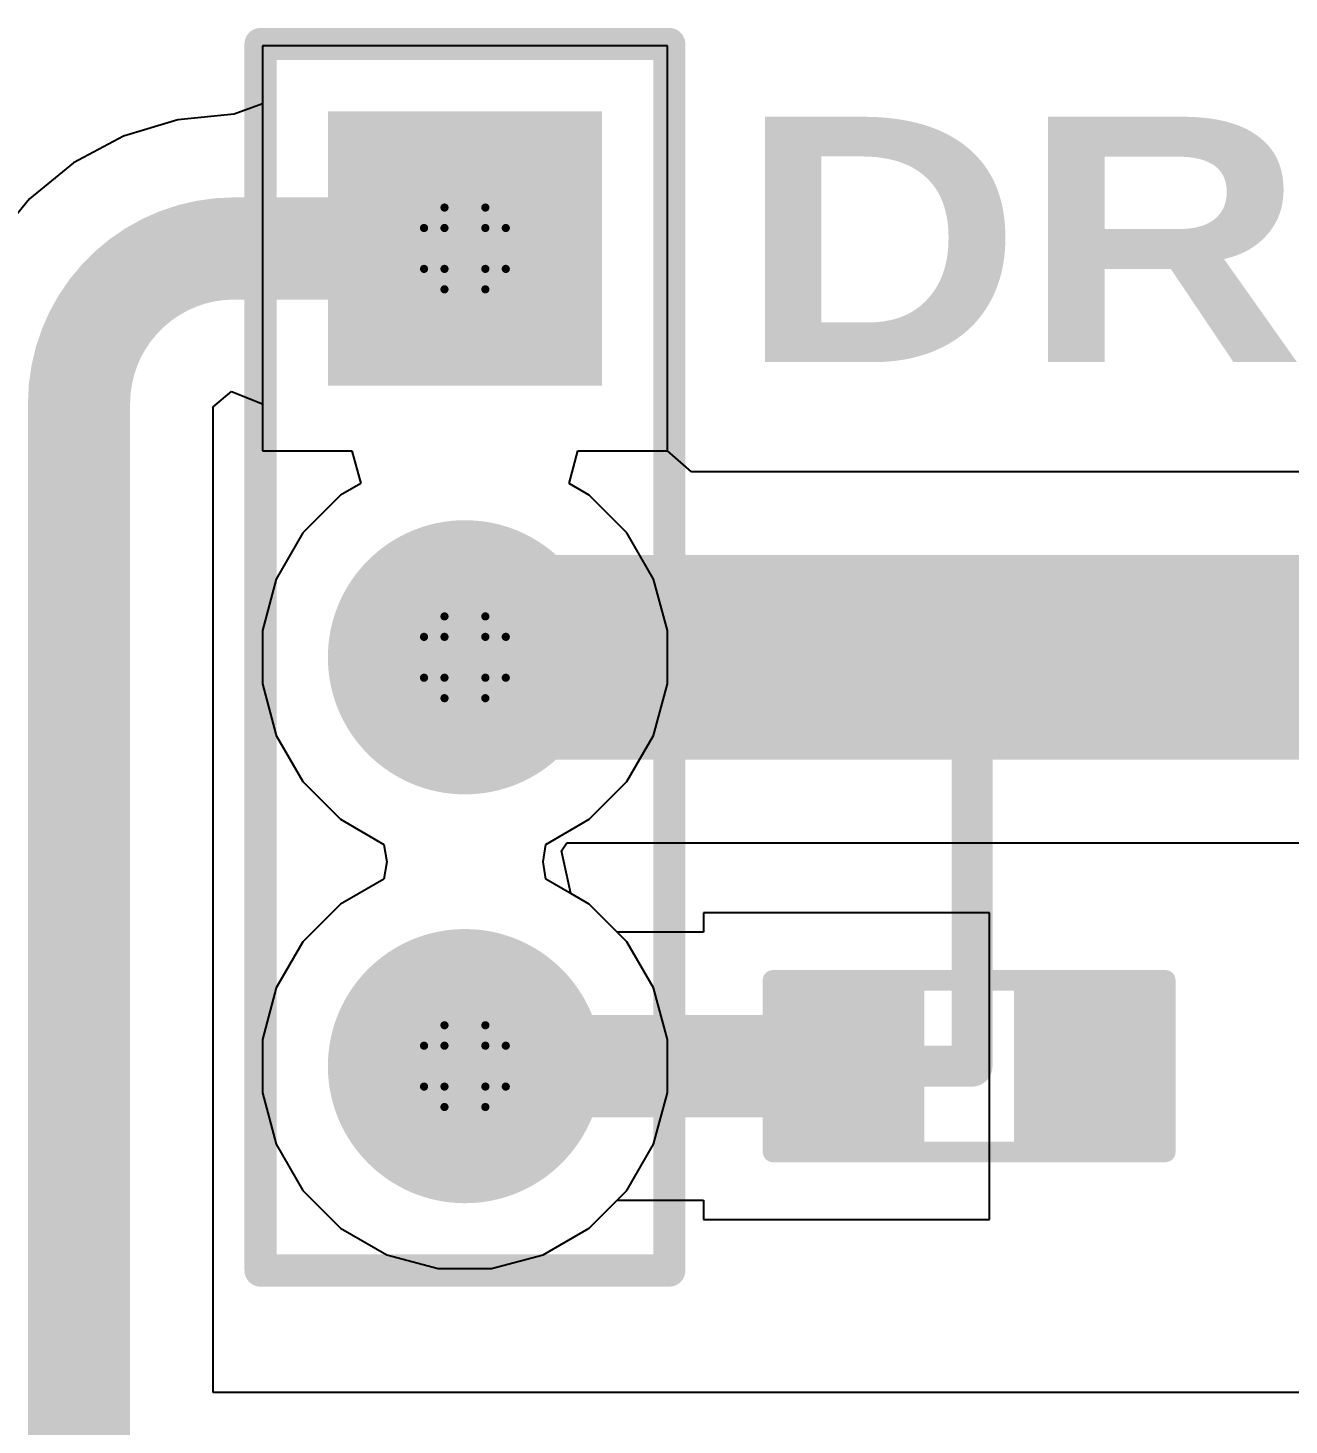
# Model space of a CAD drawing. Header units: inches. Extents: x 0 to 213, y 0 to 212.
# Drawn here: x 1.3803 to 1.6889, y 0.4495 to 0.7912 of the extents above; entities that cross this region are included whole.
import ezdxf

# ---------------------------------------------------------------- set-up
doc = ezdxf.new("R2010")
doc.units = ezdxf.units.IN
doc.header["$MEASUREMENT"] = 0
for name, color, linetype in [('Bottom Layer', 5, 'Continuous'), ('Bottom Overlay', 54, 'Continuous'), ('Bottom Paste', 16, 'Continuous'), ('Bottom Solder', 6, 'Continuous'), ('Drill Drawing', 1, 'Continuous'), ('Multi-Layer', 9, 'Continuous'), ('Pad Holes', 156, 'Continuous'), ('Top Layer', 1, 'Continuous'), ('Top Overlay', 2, 'Continuous'), ('Top Solder', 216, 'Continuous')]:
    doc.layers.add(name, color=color, linetype=linetype)
doc.styles.add('Arial Black_Bold', font='', dxfattribs={"height": 0.2})
doc.styles.get('Arial Black_Bold').set_extended_font_data('Arial Black', bold=True)

# ---------------------------------------------------------------- blocks, each defined once
blk = doc.blocks.new('R___0603_B_2')
at = {"layer": 'Bottom Layer'}
for points in [[(-0.045, -0.0175), (-0.045, 0.0175), (-0.015, 0.0175), (-0.015, -0.0175)], [(0.015, -0.0175), (0.015, 0.0175), (0.045, 0.0175), (0.045, -0.0175)]]:
    blk.add_hatch(color=5, dxfattribs=at).paths.add_polyline_path(points)
at = {"layer": 'Bottom Paste'}
for points in [[(-0.045, -0.0175), (-0.045, 0.0175), (-0.015, 0.0175), (-0.015, -0.0175)], [(0.015, -0.0175), (0.015, 0.0175), (0.045, 0.0175), (0.045, -0.0175)]]:
    blk.add_hatch(color=16, dxfattribs=at).paths.add_polyline_path(points)
at = {"layer": 'Bottom Solder'}
for points in [[(-0.049, -0.0215), (-0.049, 0.0215), (-0.011, 0.0215), (-0.011, -0.0215)], [(0.011, -0.0215), (0.011, 0.0215), (0.049, 0.0215), (0.049, -0.0215)]]:
    blk.add_hatch(color=6, dxfattribs=at).paths.add_polyline_path(points)
at = {"layer": 'Bottom Overlay'}
for points in [[(-0.048, 0.021, 0.005, 0.005, 0), (0.048, 0.021, 0.005, 0.005, 0)], [(-0.048, -0.021, 0.005, 0.005, 0), (-0.048, 0.021, 0.005, 0.005, 0)], [(0.048, -0.021, 0.005, 0.005, 0), (0.048, 0.021, 0.005, 0.005, 0)], [(-0.048, -0.021, 0.005, 0.005, 0), (0.048, -0.021, 0.005, 0.005, 0)]]:
    blk.add_lwpolyline(points, format="xyseb", dxfattribs=at)
for points in [[(-0.04925, 0.021, 0.0025, 0.0025, 1), (-0.04675, 0.021, 0.0025, 0.0025, 1)], [(-0.04925, 0.021, 0.0025, 0.0025, 1), (-0.04675, 0.021, 0.0025, 0.0025, 1)], [(0.04675, 0.021, 0.0025, 0.0025, 1), (0.04925, 0.021, 0.0025, 0.0025, 1)], [(0.04675, 0.021, 0.0025, 0.0025, 1), (0.04925, 0.021, 0.0025, 0.0025, 1)], [(-0.04925, -0.021, 0.0025, 0.0025, 1), (-0.04675, -0.021, 0.0025, 0.0025, 1)], [(-0.04925, -0.021, 0.0025, 0.0025, 1), (-0.04675, -0.021, 0.0025, 0.0025, 1)], [(0.04675, -0.021, 0.0025, 0.0025, 1), (0.04925, -0.021, 0.0025, 0.0025, 1)], [(0.04675, -0.021, 0.0025, 0.0025, 1), (0.04925, -0.021, 0.0025, 0.0025, 1)]]:
    blk.add_lwpolyline(points, format="xyseb", close=True, dxfattribs=at)
blk = doc.blocks.new('HDR1X3__14')
at = {"layer": 'Bottom Layer'}
blk.add_hatch(color=5, dxfattribs=at).paths.add_polyline_path([(-0.02953, 0.02953), (0.02953, 0.02953), (0.02953, -0.02953), (-0.02953, -0.02953)])
h = blk.add_hatch(color=5, dxfattribs=at)
edge = h.paths.add_edge_path()
edge.add_arc((0.1, 0), 0.02953, 0, 360)
h = blk.add_hatch(color=5, dxfattribs=at)
edge = h.paths.add_edge_path()
edge.add_arc((0.2, 0), 0.02953, 0, 360)
at = {"layer": 'Bottom Solder'}
blk.add_hatch(color=6, dxfattribs=at).paths.add_polyline_path([(-0.03353, 0.03353), (0.03353, 0.03353), (0.03353, -0.03353), (-0.03353, -0.03353)])
h = blk.add_hatch(color=6, dxfattribs=at)
edge = h.paths.add_edge_path()
edge.add_arc((0.1, 0), 0.03353, 0, 360)
h = blk.add_hatch(color=6, dxfattribs=at)
edge = h.paths.add_edge_path()
edge.add_arc((0.2, 0), 0.03353, 0, 360)
at = {"layer": 'Multi-Layer'}
blk.add_hatch(color=9, dxfattribs=at).paths.add_polyline_path([(-0.02953, 0.02953), (0.02953, 0.02953), (0.02953, -0.02953), (-0.02953, -0.02953)])
h = blk.add_hatch(color=9, dxfattribs=at)
edge = h.paths.add_edge_path()
edge.add_arc((0.1, 0), 0.02953, 0, 360)
h = blk.add_hatch(color=9, dxfattribs=at)
edge = h.paths.add_edge_path()
edge.add_arc((0.2, 0), 0.02953, 0, 360)
at = {"layer": 'Pad Holes'}
h = blk.add_hatch(color=7, dxfattribs=at)
edge = h.paths.add_edge_path()
edge.add_arc((0, 0), 0.01772, 0, 360)
h = blk.add_hatch(color=7, dxfattribs=at)
edge = h.paths.add_edge_path()
edge.add_arc((0.1, 0), 0.01772, 0, 360)
h = blk.add_hatch(color=7, dxfattribs=at)
edge = h.paths.add_edge_path()
edge.add_arc((0.2, 0), 0.01772, 0, 360)
at = {"layer": 'Top Layer'}
blk.add_hatch(color=1, dxfattribs=at).paths.add_polyline_path([(-0.02953, 0.02953), (0.02953, 0.02953), (0.02953, -0.02953), (-0.02953, -0.02953)])
h = blk.add_hatch(color=1, dxfattribs=at)
edge = h.paths.add_edge_path()
edge.add_arc((0.1, 0), 0.02953, 0, 360)
h = blk.add_hatch(color=1, dxfattribs=at)
edge = h.paths.add_edge_path()
edge.add_arc((0.2, 0), 0.02953, 0, 360)
at = {"layer": 'Top Solder'}
blk.add_hatch(color=216, dxfattribs=at).paths.add_polyline_path([(-0.03353, 0.03353), (0.03353, 0.03353), (0.03353, -0.03353), (-0.03353, -0.03353)])
h = blk.add_hatch(color=216, dxfattribs=at)
edge = h.paths.add_edge_path()
edge.add_arc((0.1, 0), 0.03353, 0, 360)
h = blk.add_hatch(color=216, dxfattribs=at)
edge = h.paths.add_edge_path()
edge.add_arc((0.2, 0), 0.03353, 0, 360)
at = {"layer": 'Top Overlay'}
for points in [[(-0.05, -0.05, 0.00787, 0.00787, 0), (-0.05, 0.05, 0.00787, 0.00787, 0)], [(0.25, 0.05, 0.00787, 0.00787, 0), (-0.05, 0.05, 0.00787, 0.00787, 0)], [(0.25, -0.05, 0.00787, 0.00787, 0), (0.25, 0.05, 0.00787, 0.00787, 0)], [(0.25, -0.05, 0.00787, 0.00787, 0), (-0.05, -0.05, 0.00787, 0.00787, 0)]]:
    blk.add_lwpolyline(points, format="xyseb", dxfattribs=at)
for points in [[(-0.05197, 0.05, 0.00394, 0.00394, 1), (-0.04803, 0.05, 0.00394, 0.00394, 1)], [(-0.05197, 0.05, 0.00394, 0.00394, 1), (-0.04803, 0.05, 0.00394, 0.00394, 1)], [(0.24803, 0.05, 0.00394, 0.00394, 1), (0.25197, 0.05, 0.00394, 0.00394, 1)], [(0.24803, 0.05, 0.00394, 0.00394, 1), (0.25197, 0.05, 0.00394, 0.00394, 1)], [(-0.05197, -0.05, 0.00394, 0.00394, 1), (-0.04803, -0.05, 0.00394, 0.00394, 1)], [(-0.05197, -0.05, 0.00394, 0.00394, 1), (-0.04803, -0.05, 0.00394, 0.00394, 1)], [(0.24803, -0.05, 0.00394, 0.00394, 1), (0.25197, -0.05, 0.00394, 0.00394, 1)], [(0.24803, -0.05, 0.00394, 0.00394, 1), (0.25197, -0.05, 0.00394, 0.00394, 1)]]:
    blk.add_lwpolyline(points, format="xyseb", close=True, dxfattribs=at)

msp = doc.modelspace()

# ---------------------------------------------------------------- linework, layer by layer
at = {"layer": 'Bottom Layer'}
for p, q in [((1.53675, 0.78677), (1.4377, 0.78677)), ((1.4377, 0.78677), (1.4377, 0.68771)), ((1.53675, 0.68771), (1.53675, 0.78677)), ((1.4377, 0.68771), (1.45959, 0.68771)), ((1.45959, 0.68771), (1.46173, 0.67971)), ((1.51271, 0.67971), (1.51486, 0.68771)), ((1.51486, 0.68771), (1.53675, 0.68771)), ((1.45681, 0.67687), (1.44759, 0.66765)), ((1.46173, 0.67971), (1.45681, 0.67687)), ((1.51763, 0.67687), (1.51271, 0.67971)), ((1.52686, 0.66765), (1.51763, 0.67687)), ((1.44759, 0.66765), (1.44107, 0.65636)), ((1.53338, 0.65636), (1.52686, 0.66765)), ((1.44107, 0.65636), (1.4377, 0.64376)), ((1.53675, 0.64376), (1.53338, 0.65636)), ((1.4377, 0.64376), (1.4377, 0.63072)), ((1.53675, 0.63072), (1.53675, 0.64376)), ((1.4377, 0.63072), (1.44107, 0.61812)), ((1.53338, 0.61812), (1.53675, 0.63072)), ((1.44107, 0.61812), (1.44759, 0.60683)), ((1.52686, 0.60683), (1.53338, 0.61812)), ((1.44759, 0.60683), (1.45681, 0.59761)), ((1.51763, 0.59761), (1.52686, 0.60683)), ((1.45681, 0.59761), (1.46741, 0.59149)), ((1.50703, 0.59149), (1.51763, 0.59761)), ((1.46741, 0.59149), (1.46811, 0.58724)), ((1.50634, 0.58724), (1.50703, 0.59149)), ((1.46811, 0.58724), (1.46741, 0.58299)), ((1.50703, 0.58299), (1.50634, 0.58724)), ((1.46741, 0.58299), (1.45681, 0.57687)), ((1.51763, 0.57687), (1.50703, 0.58299)), ((1.45681, 0.57687), (1.44759, 0.56765)), ((1.52449, 0.57002), (1.51763, 0.57687)), ((1.6156, 0.57474), (1.5456, 0.57474)), ((1.5456, 0.57474), (1.5456, 0.57002)), ((1.6156, 0.49974), (1.6156, 0.57474)), ((1.44759, 0.56765), (1.44107, 0.55636)), ((1.5456, 0.57002), (1.52449, 0.57002)), ((1.44107, 0.55636), (1.4377, 0.54376)), ((1.4377, 0.54376), (1.4377, 0.53072)), ((1.4377, 0.53072), (1.44107, 0.51812)), ((1.44107, 0.51812), (1.44759, 0.50683)), ((1.44759, 0.50683), (1.45681, 0.49761)), ((1.51763, 0.49761), (1.52449, 0.50446)), ((1.52449, 0.50446), (1.5456, 0.50446)), ((1.5456, 0.50446), (1.5456, 0.49974)), ((1.5456, 0.49974), (1.6156, 0.49974)), ((1.45681, 0.49761), (1.46811, 0.49109)), ((1.50634, 0.49109), (1.51763, 0.49761)), ((1.46811, 0.49109), (1.4807, 0.48771)), ((1.49374, 0.48771), (1.50634, 0.49109)), ((1.4807, 0.48771), (1.49374, 0.48771))]:
    msp.add_line(p, q, dxfattribs=at)
msp.add_lwpolyline([(1.48722, 0.53724, 0.025, 0.025, 0), (1.5806, 0.53724, 0.025, 0.025, 0)], format="xyseb", dxfattribs=at)
for points in [[(1.48097, 0.53724, 0.0125, 0.0125, 1), (1.49347, 0.53724, 0.0125, 0.0125, 1)], [(1.57435, 0.53724, 0.0125, 0.0125, 1), (1.58685, 0.53724, 0.0125, 0.0125, 1)]]:
    msp.add_lwpolyline(points, format="xyseb", close=True, dxfattribs=at)
at = {"layer": 'Drill Drawing'}
for points in [[(1.48222, 0.74224, 0.002, 0.002, 0), (1.48222, 0.74724, 0.002, 0.002, 0)], [(1.48222, 0.74724, 0.002, 0.002, 0), (1.49222, 0.74724, 0.002, 0.002, 0)], [(1.49222, 0.74224, 0.002, 0.002, 0), (1.49222, 0.74724, 0.002, 0.002, 0)], [(1.47722, 0.73224, 0.002, 0.002, 0), (1.47722, 0.74224, 0.002, 0.002, 0)], [(1.47722, 0.74224, 0.002, 0.002, 0), (1.48222, 0.74224, 0.002, 0.002, 0)], [(1.49222, 0.74224, 0.002, 0.002, 0), (1.49722, 0.74224, 0.002, 0.002, 0)], [(1.49722, 0.73224, 0.002, 0.002, 0), (1.49722, 0.74224, 0.002, 0.002, 0)], [(1.47722, 0.73224, 0.002, 0.002, 0), (1.48222, 0.73224, 0.002, 0.002, 0)], [(1.48222, 0.72724, 0.002, 0.002, 0), (1.48222, 0.73224, 0.002, 0.002, 0)], [(1.49222, 0.73224, 0.002, 0.002, 0), (1.49722, 0.73224, 0.002, 0.002, 0)], [(1.49222, 0.72724, 0.002, 0.002, 0), (1.49222, 0.73224, 0.002, 0.002, 0)], [(1.48222, 0.72724, 0.002, 0.002, 0), (1.49222, 0.72724, 0.002, 0.002, 0)], [(1.48222, 0.64224, 0.002, 0.002, 0), (1.48222, 0.64724, 0.002, 0.002, 0)], [(1.48222, 0.64724, 0.002, 0.002, 0), (1.49222, 0.64724, 0.002, 0.002, 0)], [(1.49222, 0.64224, 0.002, 0.002, 0), (1.49222, 0.64724, 0.002, 0.002, 0)], [(1.47722, 0.63224, 0.002, 0.002, 0), (1.47722, 0.64224, 0.002, 0.002, 0)], [(1.47722, 0.64224, 0.002, 0.002, 0), (1.48222, 0.64224, 0.002, 0.002, 0)], [(1.49222, 0.64224, 0.002, 0.002, 0), (1.49722, 0.64224, 0.002, 0.002, 0)], [(1.49722, 0.63224, 0.002, 0.002, 0), (1.49722, 0.64224, 0.002, 0.002, 0)], [(1.47722, 0.63224, 0.002, 0.002, 0), (1.48222, 0.63224, 0.002, 0.002, 0)], [(1.48222, 0.62724, 0.002, 0.002, 0), (1.48222, 0.63224, 0.002, 0.002, 0)], [(1.49222, 0.63224, 0.002, 0.002, 0), (1.49722, 0.63224, 0.002, 0.002, 0)], [(1.49222, 0.62724, 0.002, 0.002, 0), (1.49222, 0.63224, 0.002, 0.002, 0)], [(1.48222, 0.62724, 0.002, 0.002, 0), (1.49222, 0.62724, 0.002, 0.002, 0)], [(1.48222, 0.54224, 0.002, 0.002, 0), (1.48222, 0.54724, 0.002, 0.002, 0)], [(1.48222, 0.54724, 0.002, 0.002, 0), (1.49222, 0.54724, 0.002, 0.002, 0)], [(1.49222, 0.54224, 0.002, 0.002, 0), (1.49222, 0.54724, 0.002, 0.002, 0)], [(1.47722, 0.53224, 0.002, 0.002, 0), (1.47722, 0.54224, 0.002, 0.002, 0)], [(1.47722, 0.54224, 0.002, 0.002, 0), (1.48222, 0.54224, 0.002, 0.002, 0)], [(1.49222, 0.54224, 0.002, 0.002, 0), (1.49722, 0.54224, 0.002, 0.002, 0)], [(1.49722, 0.53224, 0.002, 0.002, 0), (1.49722, 0.54224, 0.002, 0.002, 0)], [(1.47722, 0.53224, 0.002, 0.002, 0), (1.48222, 0.53224, 0.002, 0.002, 0)], [(1.48222, 0.52724, 0.002, 0.002, 0), (1.48222, 0.53224, 0.002, 0.002, 0)], [(1.49222, 0.53224, 0.002, 0.002, 0), (1.49722, 0.53224, 0.002, 0.002, 0)], [(1.49222, 0.52724, 0.002, 0.002, 0), (1.49222, 0.53224, 0.002, 0.002, 0)], [(1.48222, 0.52724, 0.002, 0.002, 0), (1.49222, 0.52724, 0.002, 0.002, 0)]]:
    msp.add_lwpolyline(points, format="xyseb", dxfattribs=at)
for points in [[(1.48172, 0.74724, 0.001, 0.001, 1), (1.48272, 0.74724, 0.001, 0.001, 1)], [(1.48172, 0.74724, 0.001, 0.001, 1), (1.48272, 0.74724, 0.001, 0.001, 1)], [(1.49172, 0.74724, 0.001, 0.001, 1), (1.49272, 0.74724, 0.001, 0.001, 1)], [(1.49172, 0.74724, 0.001, 0.001, 1), (1.49272, 0.74724, 0.001, 0.001, 1)], [(1.47672, 0.74224, 0.001, 0.001, 1), (1.47772, 0.74224, 0.001, 0.001, 1)], [(1.47672, 0.74224, 0.001, 0.001, 1), (1.47772, 0.74224, 0.001, 0.001, 1)], [(1.48172, 0.74224, 0.001, 0.001, 1), (1.48272, 0.74224, 0.001, 0.001, 1)], [(1.48172, 0.74224, 0.001, 0.001, 1), (1.48272, 0.74224, 0.001, 0.001, 1)], [(1.49172, 0.74224, 0.001, 0.001, 1), (1.49272, 0.74224, 0.001, 0.001, 1)], [(1.49172, 0.74224, 0.001, 0.001, 1), (1.49272, 0.74224, 0.001, 0.001, 1)], [(1.49672, 0.74224, 0.001, 0.001, 1), (1.49772, 0.74224, 0.001, 0.001, 1)], [(1.49672, 0.74224, 0.001, 0.001, 1), (1.49772, 0.74224, 0.001, 0.001, 1)], [(1.47672, 0.73224, 0.001, 0.001, 1), (1.47772, 0.73224, 0.001, 0.001, 1)], [(1.47672, 0.73224, 0.001, 0.001, 1), (1.47772, 0.73224, 0.001, 0.001, 1)], [(1.48172, 0.73224, 0.001, 0.001, 1), (1.48272, 0.73224, 0.001, 0.001, 1)], [(1.48172, 0.73224, 0.001, 0.001, 1), (1.48272, 0.73224, 0.001, 0.001, 1)], [(1.49172, 0.73224, 0.001, 0.001, 1), (1.49272, 0.73224, 0.001, 0.001, 1)], [(1.49172, 0.73224, 0.001, 0.001, 1), (1.49272, 0.73224, 0.001, 0.001, 1)], [(1.49672, 0.73224, 0.001, 0.001, 1), (1.49772, 0.73224, 0.001, 0.001, 1)], [(1.49672, 0.73224, 0.001, 0.001, 1), (1.49772, 0.73224, 0.001, 0.001, 1)], [(1.48172, 0.72724, 0.001, 0.001, 1), (1.48272, 0.72724, 0.001, 0.001, 1)], [(1.48172, 0.72724, 0.001, 0.001, 1), (1.48272, 0.72724, 0.001, 0.001, 1)], [(1.49172, 0.72724, 0.001, 0.001, 1), (1.49272, 0.72724, 0.001, 0.001, 1)], [(1.49172, 0.72724, 0.001, 0.001, 1), (1.49272, 0.72724, 0.001, 0.001, 1)], [(1.48172, 0.64724, 0.001, 0.001, 1), (1.48272, 0.64724, 0.001, 0.001, 1)], [(1.48172, 0.64724, 0.001, 0.001, 1), (1.48272, 0.64724, 0.001, 0.001, 1)], [(1.49172, 0.64724, 0.001, 0.001, 1), (1.49272, 0.64724, 0.001, 0.001, 1)], [(1.49172, 0.64724, 0.001, 0.001, 1), (1.49272, 0.64724, 0.001, 0.001, 1)], [(1.47672, 0.64224, 0.001, 0.001, 1), (1.47772, 0.64224, 0.001, 0.001, 1)], [(1.47672, 0.64224, 0.001, 0.001, 1), (1.47772, 0.64224, 0.001, 0.001, 1)], [(1.48172, 0.64224, 0.001, 0.001, 1), (1.48272, 0.64224, 0.001, 0.001, 1)], [(1.48172, 0.64224, 0.001, 0.001, 1), (1.48272, 0.64224, 0.001, 0.001, 1)], [(1.49172, 0.64224, 0.001, 0.001, 1), (1.49272, 0.64224, 0.001, 0.001, 1)], [(1.49172, 0.64224, 0.001, 0.001, 1), (1.49272, 0.64224, 0.001, 0.001, 1)], [(1.49672, 0.64224, 0.001, 0.001, 1), (1.49772, 0.64224, 0.001, 0.001, 1)], [(1.49672, 0.64224, 0.001, 0.001, 1), (1.49772, 0.64224, 0.001, 0.001, 1)], [(1.47672, 0.63224, 0.001, 0.001, 1), (1.47772, 0.63224, 0.001, 0.001, 1)], [(1.47672, 0.63224, 0.001, 0.001, 1), (1.47772, 0.63224, 0.001, 0.001, 1)], [(1.48172, 0.63224, 0.001, 0.001, 1), (1.48272, 0.63224, 0.001, 0.001, 1)], [(1.48172, 0.63224, 0.001, 0.001, 1), (1.48272, 0.63224, 0.001, 0.001, 1)], [(1.49172, 0.63224, 0.001, 0.001, 1), (1.49272, 0.63224, 0.001, 0.001, 1)], [(1.49172, 0.63224, 0.001, 0.001, 1), (1.49272, 0.63224, 0.001, 0.001, 1)], [(1.49672, 0.63224, 0.001, 0.001, 1), (1.49772, 0.63224, 0.001, 0.001, 1)], [(1.49672, 0.63224, 0.001, 0.001, 1), (1.49772, 0.63224, 0.001, 0.001, 1)], [(1.48172, 0.62724, 0.001, 0.001, 1), (1.48272, 0.62724, 0.001, 0.001, 1)], [(1.48172, 0.62724, 0.001, 0.001, 1), (1.48272, 0.62724, 0.001, 0.001, 1)], [(1.49172, 0.62724, 0.001, 0.001, 1), (1.49272, 0.62724, 0.001, 0.001, 1)], [(1.49172, 0.62724, 0.001, 0.001, 1), (1.49272, 0.62724, 0.001, 0.001, 1)], [(1.48172, 0.54724, 0.001, 0.001, 1), (1.48272, 0.54724, 0.001, 0.001, 1)], [(1.48172, 0.54724, 0.001, 0.001, 1), (1.48272, 0.54724, 0.001, 0.001, 1)], [(1.49172, 0.54724, 0.001, 0.001, 1), (1.49272, 0.54724, 0.001, 0.001, 1)], [(1.49172, 0.54724, 0.001, 0.001, 1), (1.49272, 0.54724, 0.001, 0.001, 1)], [(1.47672, 0.54224, 0.001, 0.001, 1), (1.47772, 0.54224, 0.001, 0.001, 1)], [(1.47672, 0.54224, 0.001, 0.001, 1), (1.47772, 0.54224, 0.001, 0.001, 1)], [(1.48172, 0.54224, 0.001, 0.001, 1), (1.48272, 0.54224, 0.001, 0.001, 1)], [(1.48172, 0.54224, 0.001, 0.001, 1), (1.48272, 0.54224, 0.001, 0.001, 1)], [(1.49172, 0.54224, 0.001, 0.001, 1), (1.49272, 0.54224, 0.001, 0.001, 1)], [(1.49172, 0.54224, 0.001, 0.001, 1), (1.49272, 0.54224, 0.001, 0.001, 1)], [(1.49672, 0.54224, 0.001, 0.001, 1), (1.49772, 0.54224, 0.001, 0.001, 1)], [(1.49672, 0.54224, 0.001, 0.001, 1), (1.49772, 0.54224, 0.001, 0.001, 1)], [(1.47672, 0.53224, 0.001, 0.001, 1), (1.47772, 0.53224, 0.001, 0.001, 1)], [(1.47672, 0.53224, 0.001, 0.001, 1), (1.47772, 0.53224, 0.001, 0.001, 1)], [(1.48172, 0.53224, 0.001, 0.001, 1), (1.48272, 0.53224, 0.001, 0.001, 1)], [(1.48172, 0.53224, 0.001, 0.001, 1), (1.48272, 0.53224, 0.001, 0.001, 1)], [(1.49172, 0.53224, 0.001, 0.001, 1), (1.49272, 0.53224, 0.001, 0.001, 1)], [(1.49172, 0.53224, 0.001, 0.001, 1), (1.49272, 0.53224, 0.001, 0.001, 1)], [(1.49672, 0.53224, 0.001, 0.001, 1), (1.49772, 0.53224, 0.001, 0.001, 1)], [(1.49672, 0.53224, 0.001, 0.001, 1), (1.49772, 0.53224, 0.001, 0.001, 1)], [(1.48172, 0.52724, 0.001, 0.001, 1), (1.48272, 0.52724, 0.001, 0.001, 1)], [(1.48172, 0.52724, 0.001, 0.001, 1), (1.48272, 0.52724, 0.001, 0.001, 1)], [(1.49172, 0.52724, 0.001, 0.001, 1), (1.49272, 0.52724, 0.001, 0.001, 1)], [(1.49172, 0.52724, 0.001, 0.001, 1), (1.49272, 0.52724, 0.001, 0.001, 1)]]:
    msp.add_lwpolyline(points, format="xyseb", close=True, dxfattribs=at)
at = {"layer": 'Top Layer'}
for p, q in [((1.53675, 0.78677), (1.4377, 0.78677)), ((1.4377, 0.78677), (1.4377, 0.77262)), ((1.53675, 0.69063), (1.53675, 0.78677)), ((1.4377, 0.77262), (1.43075, 0.77008)), ((1.43075, 0.77008), (1.41694, 0.76872)), ((1.43075, 0.77008), (1.43075, 0.77008)), ((1.41694, 0.76872), (1.40366, 0.76469)), ((1.40366, 0.76469), (1.39142, 0.75815)), ((1.39142, 0.75815), (1.38069, 0.74934)), ((1.38069, 0.74934), (1.37189, 0.73862)), ((1.42558, 0.69848), (1.43007, 0.70225)), ((1.43007, 0.70225), (1.4377, 0.69923)), ((1.42558, 0.45745), (1.42558, 0.69848)), ((1.4377, 0.69923), (1.4377, 0.68771)), ((1.53675, 0.68771), (1.53675, 0.69063)), ((1.4377, 0.68771), (1.45959, 0.68771)), ((1.45959, 0.68771), (1.46173, 0.67971)), ((1.54265, 0.68263), (1.53675, 0.68771)), ((1.75395, 0.68263), (1.54265, 0.68263)), ((1.45681, 0.67687), (1.44759, 0.66765)), ((1.46173, 0.67971), (1.45681, 0.67687)), ((1.44759, 0.66765), (1.44107, 0.65636)), ((1.44107, 0.65636), (1.4377, 0.64376)), ((1.4377, 0.64376), (1.4377, 0.63072)), ((1.4377, 0.63072), (1.44107, 0.61812)), ((1.44107, 0.61812), (1.44759, 0.60683)), ((1.44759, 0.60683), (1.45681, 0.59761)), ((1.45681, 0.59761), (1.46741, 0.59149)), ((1.46741, 0.59149), (1.46811, 0.58724)), ((1.51085, 0.58994), (1.51218, 0.59185)), ((1.51218, 0.59185), (1.75395, 0.59185)), ((1.51315, 0.57946), (1.51085, 0.58994)), ((1.46811, 0.58724), (1.46741, 0.58299)), ((1.46741, 0.58299), (1.45681, 0.57687)), ((1.51763, 0.57687), (1.51315, 0.57946)), ((1.45681, 0.57687), (1.44759, 0.56765)), ((1.52686, 0.56765), (1.51763, 0.57687)), ((1.44759, 0.56765), (1.44107, 0.55636)), ((1.53338, 0.55636), (1.52686, 0.56765)), ((1.44107, 0.55636), (1.4377, 0.54376)), ((1.53675, 0.54376), (1.53338, 0.55636)), ((1.4377, 0.54376), (1.4377, 0.53072)), ((1.53675, 0.53072), (1.53675, 0.54376)), ((1.4377, 0.53072), (1.44107, 0.51812)), ((1.53338, 0.51812), (1.53675, 0.53072)), ((1.44107, 0.51812), (1.44759, 0.50683)), ((1.52686, 0.50683), (1.53338, 0.51812)), ((1.44759, 0.50683), (1.45681, 0.49761)), ((1.51763, 0.49761), (1.52686, 0.50683)), ((1.45681, 0.49761), (1.46811, 0.49109)), ((1.50634, 0.49109), (1.51763, 0.49761)), ((1.46811, 0.49109), (1.4807, 0.48771)), ((1.49374, 0.48771), (1.50634, 0.49109)), ((1.4807, 0.48771), (1.49374, 0.48771)), ((2.14613, 0.45745), (1.42558, 0.45745))]:
    msp.add_line(p, q, dxfattribs=at)
for points in [[(1.3928, 0.69928, 0.025, 0.025, -0.414214), (1.43075, 0.73724, 0.025, 0.025, 0)], [(1.43075, 0.73724, 0.025, 0.025, 0), (1.48722, 0.73724, 0.025, 0.025, 0)], [(1.3928, 0.31933, 0.025, 0.025, 0), (1.3928, 0.69928, 0.025, 0.025, 0)], [(1.48722, 0.63724, 0.05, 0.05, 0), (1.81412, 0.63724, 0.05, 0.05, 0)]]:
    msp.add_lwpolyline(points, format="xyseb", dxfattribs=at)
for points in [[(1.4245, 0.73724, 0.0125, 0.0125, 1), (1.437, 0.73724, 0.0125, 0.0125, 1)], [(1.4245, 0.73724, 0.0125, 0.0125, 1), (1.437, 0.73724, 0.0125, 0.0125, 1)], [(1.48097, 0.73724, 0.0125, 0.0125, 1), (1.49347, 0.73724, 0.0125, 0.0125, 1)], [(1.38655, 0.69928, 0.0125, 0.0125, 1), (1.39905, 0.69928, 0.0125, 0.0125, 1)], [(1.38655, 0.69928, 0.0125, 0.0125, 1), (1.39905, 0.69928, 0.0125, 0.0125, 1)], [(1.47472, 0.63724, 0.025, 0.025, 1), (1.49972, 0.63724, 0.025, 0.025, 1)]]:
    msp.add_lwpolyline(points, format="xyseb", close=True, dxfattribs=at)
at = {"layer": 'Top Overlay'}
for points in [[(1.55537, 0.63724, 0.01, 0.01, 0), (1.61132, 0.63724, 0.01, 0.01, 0)], [(1.61132, 0.53724, 0.01, 0.01, 0), (1.61132, 0.63724, 0.01, 0.01, 0)], [(1.55537, 0.53723, 0.01, 0.01, 0), (1.61132, 0.53723, 0.01, 0.01, 0)]]:
    msp.add_lwpolyline(points, format="xyseb", dxfattribs=at)
for points in [[(1.55287, 0.63724, 0.005, 0.005, 1), (1.55787, 0.63724, 0.005, 0.005, 1)], [(1.60882, 0.63724, 0.005, 0.005, 1), (1.61382, 0.63724, 0.005, 0.005, 1)], [(1.60882, 0.63724, 0.005, 0.005, 1), (1.61382, 0.63724, 0.005, 0.005, 1)], [(1.55287, 0.53723, 0.005, 0.005, 1), (1.55787, 0.53723, 0.005, 0.005, 1)], [(1.60882, 0.53724, 0.005, 0.005, 1), (1.61382, 0.53724, 0.005, 0.005, 1)], [(1.60882, 0.53723, 0.005, 0.005, 1), (1.61382, 0.53723, 0.005, 0.005, 1)]]:
    msp.add_lwpolyline(points, format="xyseb", close=True, dxfattribs=at)

# ---------------------------------------------------------------- block references
at = {"rotation": 270}
msp.add_blockref('HDR1X3__14', (1.48722, 0.73724), dxfattribs=at)
msp.add_blockref('R___0603_B_2', (1.6106, 0.53724))

# ---------------------------------------------------------------- texts
at = {"layer": 'Top Overlay', "style": 'Arial Black_Bold'}
msp.add_text('DR11', height=0.06, dxfattribs=at).set_placement((1.55422, 0.70945))

doc.saveas('drawing.dxf')
